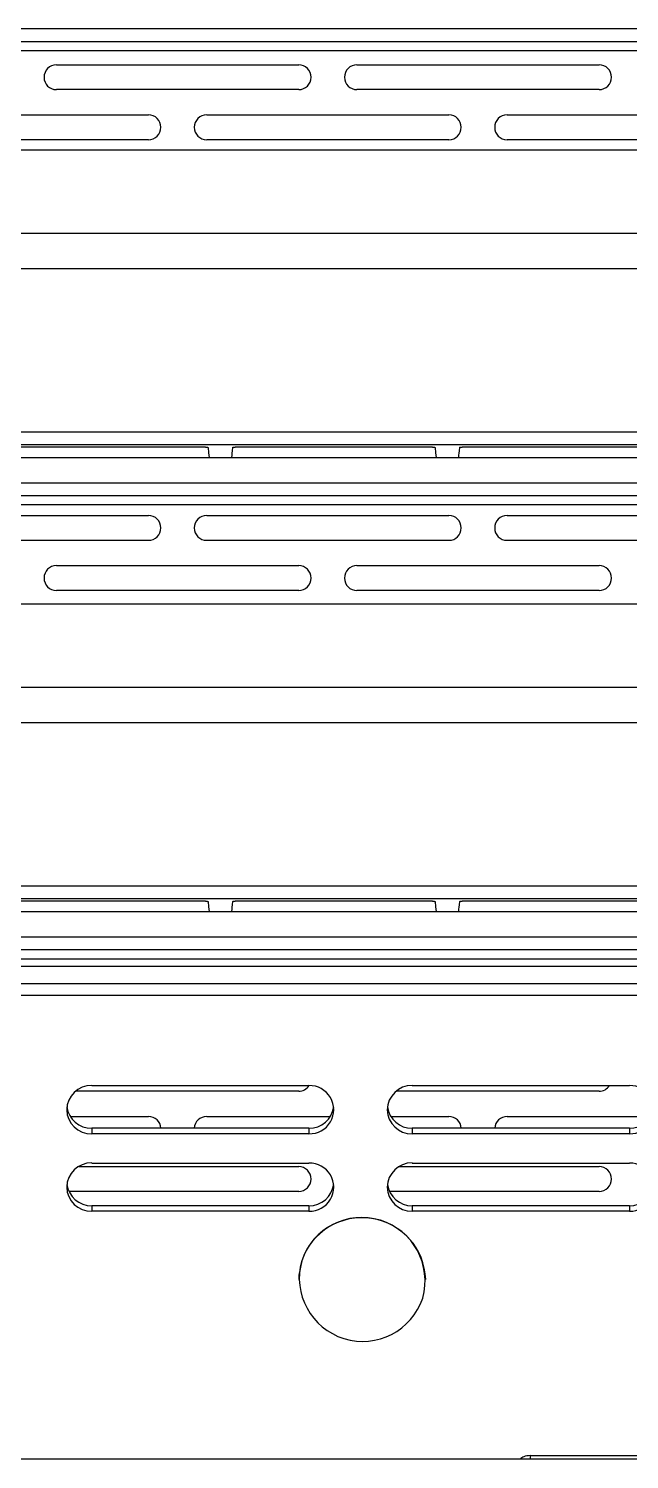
# Model space of a CAD drawing. Header units: millimetres. Extents: x -13464 to 9471, y -517 to 17126.
# Drawn here: x 6451.7 to 6508.8, y -188.4 to -52.3 of the extents above; entities that cross this region are included whole.
import ezdxf

# ---------------------------------------------------------------- set-up
doc = ezdxf.new("R2010")
doc.units = ezdxf.units.MM

msp = doc.modelspace()

# ---------------------------------------------------------------- linework, layer by layer
at = {"color": 7, "linetype": 'Continuous', "lineweight": 25}
for p, q in [((6454.33, -55.78), (6477.37, -55.78)), ((6482.9, -55.78), (6505.94, -55.78)), ((6477.37, -58.14), (6454.33, -58.14)), ((6505.94, -58.14), (6482.9, -58.14)), ((6440.04, -60.54), (6463.08, -60.54)), ((6468.62, -60.54), (6491.65, -60.54)), ((6497.19, -60.54), (6520.23, -60.54)), ((6463.08, -62.91), (6440.04, -62.91)), ((6491.65, -62.91), (6468.62, -62.91)), ((6520.23, -62.91), (6497.19, -62.91)), ((6440.04, -98.64), (6463.08, -98.64)), ((6468.62, -98.64), (6491.65, -98.64)), ((6497.19, -98.64), (6520.23, -98.64)), ((6463.08, -101.01), (6440.04, -101.01)), ((6491.65, -101.01), (6468.62, -101.01)), ((6520.23, -101.01), (6497.19, -101.01)), ((6454.33, -103.41), (6477.37, -103.41)), ((6482.9, -103.41), (6505.94, -103.41)), ((6477.37, -105.77), (6454.33, -105.77)), ((6505.94, -105.77), (6482.9, -105.77)), ((6575.24, -141.52), (6299.83, -141.52)), ((6578.41, -143.17), (6296.65, -143.17)), ((6578.41, -144.3), (6296.65, -144.3)), ((6477.37, -153.39), (6456.16, -153.39)), ((6457.69, -152.86), (6478.34, -152.86)), ((6505.94, -153.39), (6486.64, -153.39)), ((6488.17, -152.86), (6508.82, -152.86)), ((6455.65, -155.79), (6463.08, -155.79)), ((6468.62, -155.79), (6480.38, -155.79)), ((6486.13, -155.79), (6491.65, -155.79)), ((6497.19, -155.79), (6510.86, -155.79)), ((6457.69, -156.92), (6457.69, -157.44)), ((6478.34, -156.92), (6457.69, -156.92)), ((6478.34, -157.44), (6457.69, -157.44)), ((6478.34, -156.92), (6478.34, -157.44)), ((6488.17, -156.92), (6488.17, -157.44)), ((6508.82, -156.92), (6488.17, -156.92)), ((6508.82, -157.44), (6488.17, -157.44)), ((6508.82, -156.92), (6508.82, -157.44)), ((6456.45, -160.56), (6477.37, -160.56)), ((6457.69, -160.22), (6478.34, -160.22)), ((6486.93, -160.56), (6505.94, -160.56)), ((6488.17, -160.22), (6508.82, -160.22)), ((6477.37, -162.92), (6455.52, -162.92)), ((6505.94, -162.92), (6486, -162.92)), ((6457.69, -164.28), (6457.69, -164.8)), ((6478.34, -164.28), (6457.69, -164.28)), ((6478.34, -164.28), (6478.34, -164.8)), ((6488.17, -164.28), (6488.17, -164.8)), ((6508.82, -164.28), (6488.17, -164.28)), ((6508.82, -164.28), (6508.82, -164.8)), ((6478.34, -164.8), (6457.69, -164.8)), ((6508.82, -164.8), (6488.17, -164.8)), ((6477.66, -169.52), (6477.66, -169.51)), ((6477.38, -171.28), (6477.38, -171.29)), ((6489.44, -171.29), (6489.44, -171.28)), ((6747.72, -188.4), (5966.19, -188.4)), ((6499.37, -188.04), (6523.01, -188.04)), ((6499.37, -188.04), (6499.37, -188.4))]:
    msp.add_line(p, q, dxfattribs=at)
at = {"color": 7, "linetype": 'Continuous', "lineweight": 25, "flags": 128}
for points in [[(6468.75, -92.17), (6468.8, -92.69), (6468.84, -93.11)], [(6471.07, -92.17), (6471.04, -92.49), (6471.02, -92.7), (6471, -92.9), (6470.98, -93.11)], [(6490.34, -92.17), (6490.39, -92.69), (6490.43, -93.11)], [(6492.65, -92.17), (6492.62, -92.49), (6492.6, -92.7), (6492.58, -92.9), (6492.56, -93.11)], [(6468.75, -135.35), (6468.8, -135.87), (6468.84, -136.29)], [(6471.07, -135.35), (6471.04, -135.67), (6471.02, -135.88), (6471, -136.08), (6470.98, -136.29)], [(6490.34, -135.35), (6490.39, -135.87), (6490.43, -136.29)], [(6492.65, -135.35), (6492.62, -135.67), (6492.6, -135.88), (6492.58, -136.08), (6492.56, -136.29)], [(6477.66, -169.51), (6477.39, -170.89), (6477.38, -171.28)]]:
    msp.add_lwpolyline(points, dxfattribs=at)
at = {"color": 7, "linetype": 'Continuous', "lineweight": 25}
for centre, radius, start, end in [((6454.33, -56.96), 1.18, 90, 180), ((6477.37, -56.96), 1.18, 270, 90), ((6482.9, -56.96), 1.18, 90, 180), ((6505.94, -56.96), 1.18, 270, 90), ((6454.33, -56.96), 1.18, 180, 270), ((6482.9, -56.96), 1.18, 180, 270), ((6463.08, -61.72), 1.18, 270, 90), ((6468.62, -61.72), 1.18, 90, 180), ((6491.65, -61.72), 1.18, 270, 90), ((6497.19, -61.72), 1.18, 90, 180), ((6468.62, -61.72), 1.18, 180, 270), ((6497.19, -61.72), 1.18, 180, 270), ((6463.08, -99.82), 1.18, 270, 90), ((6468.62, -99.82), 1.18, 90, 180), ((6491.65, -99.82), 1.18, 270, 90), ((6497.19, -99.82), 1.18, 90, 180), ((6468.62, -99.82), 1.18, 180, 270), ((6497.19, -99.82), 1.18, 180, 270), ((6454.33, -104.59), 1.18, 90, 180), ((6477.37, -104.59), 1.18, 270, 90), ((6482.9, -104.59), 1.18, 90, 180), ((6505.94, -104.59), 1.18, 270, 90), ((6454.33, -104.59), 1.18, 180, 270), ((6482.9, -104.59), 1.18, 180, 270), ((6457.65, -155.19), 2.34, 89.0242, 178.9898), ((6477.37, -152.21), 1.18, 270, 326.9196), ((6478.41, -155.15), 2.29, 268.4016, 91.5984), ((6488.13, -155.19), 2.34, 89.0242, 178.9898), ((6505.94, -152.21), 1.18, 270, 326.922), ((6508.89, -155.15), 2.29, 268.4016, 91.5984), ((6457.65, -154.57), 2.34, 187.6558, 270.8955), ((6478.38, -154.57), 2.34, 269.1045, 352.3442), ((6488.13, -154.57), 2.34, 187.6558, 270.8955), ((6508.86, -154.57), 2.34, 269.1045, 352.3442), ((6457.65, -155.11), 2.34, 181.0102, 270.9758), ((6463.08, -156.97), 1.18, 2.71, 90), ((6468.62, -156.97), 1.18, 90, 177.29), ((6488.13, -155.11), 2.34, 181.0102, 270.9758), ((6491.65, -156.97), 1.18, 2.71, 90), ((6497.19, -156.97), 1.18, 90, 177.29), ((6457.65, -162.55), 2.34, 89.0242, 178.9898), ((6477.37, -161.74), 1.18, 270, 90), ((6478.41, -162.51), 2.29, 268.4016, 91.5984), ((6488.13, -162.55), 2.34, 89.0242, 178.9898), ((6505.94, -161.74), 1.18, 270, 90), ((6508.89, -162.51), 2.29, 268.4016, 91.5984), ((6457.65, -162.47), 2.34, 181.0102, 270.9758), ((6457.65, -161.94), 2.34, 187.6558, 270.8955), ((6478.38, -161.94), 2.34, 269.1045, 352.3442), ((6488.13, -162.47), 2.34, 181.0102, 270.9758), ((6488.13, -161.94), 2.34, 187.6558, 270.8955), ((6508.86, -161.94), 2.34, 269.1045, 352.3442), ((6483.37, -171.42), 6.02, 344.179, 161.5826), ((6483.39, -171.48), 6.06, 1.8345, 161.0731), ((6483.45, -171.16), 6.02, 164.179, 341.5826)]:
    msp.add_arc(centre, radius, start, end, dxfattribs=at)
for points, knots in [([(6437.53, -52.34), (6455.49, -52.34), (6491.43, -52.34), (6545.31, -52.34), (6581.16, -52.34), (6599.09, -52.34)], [0, 0, 0, 0, 0.333313, 0.666684, 1, 1, 1, 1]), ([(6596.48, -53.6), (6578.84, -53.6), (6543.57, -53.6), (6490.56, -53.6), (6455.2, -53.6), (6437.53, -53.6)], [0, 0, 0, 0, 0.333333, 0.666667, 1, 1, 1, 1]), ([(6578.15, -54.46), (6562.54, -54.46), (6531.33, -54.46), (6484.44, -54.46), (6453.16, -54.46), (6437.53, -54.46)], [0, 0, 0, 0, 0.3333332, 0.6666656, 1, 1, 1, 1]), ([(6437.53, -63.87), (6450.06, -63.87), (6475.13, -63.87), (6510.04, -63.87), (6542.25, -63.87), (6561.92, -63.87), (6571.75, -63.87)], [0, 0, 0, 0, 0.279962, 0.559977, 0.779997, 1, 1, 1, 1]), ([(6437.53, -71.78), (6451.2, -71.78), (6478.53, -71.78), (6516.59, -71.78), (6551.71, -71.78), (6573.14, -71.78), (6583.86, -71.78)], [0, 0, 0, 0, 0.279994, 0.559975, 0.779982, 1, 1, 1, 1]), ([(6584.04, -75.18), (6567.78, -75.18), (6535.26, -75.18), (6486.4, -75.18), (6453.82, -75.18), (6437.53, -75.18)], [0, 0, 0, 0, 0.333352, 0.666673, 1, 1, 1, 1]), ([(6437.53, -90.67), (6453.82, -90.67), (6486.4, -90.67), (6535.25, -90.67), (6567.78, -90.67), (6584.04, -90.67)], [0, 0, 0, 0, 0.333303, 0.666666, 1, 1, 1, 1]), ([(6583.96, -91.93), (6567.7, -91.93), (6535.2, -91.93), (6486.38, -91.93), (6453.81, -91.93), (6437.53, -91.93)], [0, 0, 0, 0, 0.333333, 0.666666, 1, 1, 1, 1]), ([(6468.5, -92.14), (6465, -92.14), (6458.74, -92.14), (6452.49, -92.14), (6449.74, -92.14)], [0, 0, 0, 0, 0.5600154, 1, 1, 1, 1]), ([(6468.5, -92.14), (6468.53, -92.14), (6468.6, -92.15), (6468.68, -92.15), (6468.72, -92.16), (6468.74, -92.16), (6468.75, -92.16), (6468.75, -92.17)], [0, 0, 0, 0, 0.242834, 0.498979, 0.711607, 0.846433, 1, 1, 1, 1]), ([(6471.07, -92.17), (6471.07, -92.16), (6471.08, -92.16), (6471.1, -92.16), (6471.14, -92.15), (6471.19, -92.15), (6471.25, -92.14), (6471.3, -92.14), (6471.33, -92.14)], [0, 0, 0, 0, 0.155741, 0.291117, 0.499953, 0.630564, 0.757611, 1, 1, 1, 1]), ([(6490.09, -92.14), (6486.59, -92.14), (6480.34, -92.14), (6474.08, -92.14), (6471.33, -92.14)], [0, 0, 0, 0, 0.56001, 1, 1, 1, 1]), ([(6490.09, -92.14), (6490.12, -92.14), (6490.19, -92.15), (6490.27, -92.15), (6490.31, -92.16), (6490.33, -92.16), (6490.34, -92.16), (6490.34, -92.17)], [0, 0, 0, 0, 0.2429363, 0.498999, 0.7126407, 0.8472052, 1, 1, 1, 1]), ([(6492.65, -92.17), (6492.65, -92.16), (6492.66, -92.16), (6492.68, -92.16), (6492.72, -92.15), (6492.77, -92.15), (6492.83, -92.14), (6492.88, -92.14), (6492.91, -92.14)], [0, 0, 0, 0, 0.156634, 0.292311, 0.499962, 0.630647, 0.75772, 1, 1, 1, 1]), ([(6511.68, -92.14), (6508.18, -92.14), (6501.92, -92.14), (6495.67, -92.14), (6492.91, -92.14)], [0, 0, 0, 0, 0.560004, 1, 1, 1, 1]), ([(6449.39, -93.11), (6453.02, -93.11), (6459.51, -93.11), (6465.99, -93.11), (6468.84, -93.11)], [0, 0, 0, 0, 0.559984, 1, 1, 1, 1]), ([(6468.84, -93.11), (6469.24, -93.11), (6469.95, -93.11), (6470.66, -93.11), (6470.98, -93.11)], [0, 0, 0, 0, 0.559999, 1, 1, 1, 1]), ([(6470.98, -93.11), (6474.61, -93.11), (6481.09, -93.11), (6487.58, -93.11), (6490.43, -93.11)], [0, 0, 0, 0, 0.55999, 1, 1, 1, 1]), ([(6490.43, -93.11), (6490.83, -93.11), (6491.54, -93.11), (6492.25, -93.11), (6492.56, -93.11)], [0, 0, 0, 0, 0.559999, 1, 1, 1, 1]), ([(6492.56, -93.11), (6496.19, -93.11), (6502.68, -93.11), (6509.16, -93.11), (6512.02, -93.11)], [0, 0, 0, 0, 0.559995, 1, 1, 1, 1]), ([(6437.53, -95.52), (6455.49, -95.52), (6491.43, -95.52), (6545.31, -95.52), (6581.16, -95.52), (6599.09, -95.52)], [0, 0, 0, 0, 0.333313, 0.666684, 1, 1, 1, 1]), ([(6596.48, -96.78), (6578.84, -96.78), (6543.57, -96.78), (6490.56, -96.78), (6455.2, -96.78), (6437.53, -96.78)], [0, 0, 0, 0, 0.333333, 0.666667, 1, 1, 1, 1]), ([(6578.15, -97.64), (6562.54, -97.64), (6531.33, -97.64), (6484.44, -97.64), (6453.16, -97.64), (6437.53, -97.64)], [0, 0, 0, 0, 0.3333332, 0.6666656, 1, 1, 1, 1]), ([(6437.53, -107.05), (6450.06, -107.05), (6475.13, -107.05), (6510.04, -107.05), (6542.25, -107.05), (6561.92, -107.05), (6571.75, -107.05)], [0, 0, 0, 0, 0.279962, 0.559977, 0.779997, 1, 1, 1, 1]), ([(6437.53, -114.96), (6451.2, -114.96), (6478.53, -114.96), (6516.59, -114.96), (6551.71, -114.96), (6573.14, -114.96), (6583.86, -114.96)], [0, 0, 0, 0, 0.279994, 0.559975, 0.779982, 1, 1, 1, 1]), ([(6584.04, -118.36), (6567.78, -118.36), (6535.26, -118.36), (6486.4, -118.36), (6453.82, -118.36), (6437.53, -118.36)], [0, 0, 0, 0, 0.3333523, 0.6666726, 1, 1, 1, 1]), ([(6437.53, -133.85), (6453.82, -133.85), (6486.4, -133.85), (6535.25, -133.85), (6567.78, -133.85), (6584.04, -133.85)], [0, 0, 0, 0, 0.333303, 0.666666, 1, 1, 1, 1]), ([(6583.96, -135.11), (6567.7, -135.11), (6535.2, -135.11), (6486.38, -135.11), (6453.81, -135.11), (6437.53, -135.11)], [0, 0, 0, 0, 0.3333332, 0.6666656, 1, 1, 1, 1]), ([(6468.5, -135.32), (6465, -135.32), (6458.74, -135.32), (6452.49, -135.32), (6449.74, -135.32)], [0, 0, 0, 0, 0.5600154, 1, 1, 1, 1]), ([(6468.5, -135.32), (6468.53, -135.32), (6468.6, -135.33), (6468.68, -135.33), (6468.72, -135.34), (6468.74, -135.34), (6468.75, -135.34), (6468.75, -135.35)], [0, 0, 0, 0, 0.242834, 0.498979, 0.711607, 0.846433, 1, 1, 1, 1]), ([(6471.07, -135.35), (6471.07, -135.34), (6471.08, -135.34), (6471.1, -135.34), (6471.14, -135.33), (6471.19, -135.33), (6471.25, -135.32), (6471.3, -135.32), (6471.33, -135.32)], [0, 0, 0, 0, 0.155741, 0.291117, 0.499953, 0.630564, 0.757611, 1, 1, 1, 1]), ([(6490.09, -135.32), (6486.59, -135.32), (6480.34, -135.32), (6474.08, -135.32), (6471.33, -135.32)], [0, 0, 0, 0, 0.56001, 1, 1, 1, 1]), ([(6490.09, -135.32), (6490.12, -135.32), (6490.19, -135.33), (6490.27, -135.33), (6490.31, -135.34), (6490.33, -135.34), (6490.34, -135.34), (6490.34, -135.35)], [0, 0, 0, 0, 0.2429363, 0.498999, 0.7126407, 0.8472052, 1, 1, 1, 1]), ([(6492.65, -135.35), (6492.65, -135.34), (6492.66, -135.34), (6492.68, -135.34), (6492.72, -135.33), (6492.77, -135.33), (6492.83, -135.32), (6492.88, -135.32), (6492.91, -135.32)], [0, 0, 0, 0, 0.156634, 0.292311, 0.499962, 0.630647, 0.75772, 1, 1, 1, 1]), ([(6511.68, -135.32), (6508.18, -135.32), (6501.92, -135.32), (6495.67, -135.32), (6492.91, -135.32)], [0, 0, 0, 0, 0.560004, 1, 1, 1, 1]), ([(6449.39, -136.29), (6453.02, -136.29), (6459.51, -136.29), (6465.99, -136.29), (6468.84, -136.29)], [0, 0, 0, 0, 0.559984, 1, 1, 1, 1]), ([(6468.84, -136.29), (6469.24, -136.29), (6469.95, -136.29), (6470.66, -136.29), (6470.98, -136.29)], [0, 0, 0, 0, 0.559999, 1, 1, 1, 1]), ([(6470.98, -136.29), (6474.61, -136.29), (6481.09, -136.29), (6487.58, -136.29), (6490.43, -136.29)], [0, 0, 0, 0, 0.55999, 1, 1, 1, 1]), ([(6490.43, -136.29), (6490.83, -136.29), (6491.54, -136.29), (6492.25, -136.29), (6492.56, -136.29)], [0, 0, 0, 0, 0.559999, 1, 1, 1, 1]), ([(6492.56, -136.29), (6496.19, -136.29), (6502.68, -136.29), (6509.16, -136.29), (6512.02, -136.29)], [0, 0, 0, 0, 0.559995, 1, 1, 1, 1]), ([(6437.53, -138.7), (6455.51, -138.7), (6491.48, -138.7), (6545.4, -138.7), (6581.28, -138.7), (6599.22, -138.7)], [0, 0, 0, 0, 0.333314, 0.666684, 1, 1, 1, 1]), ([(6586.13, -139.96), (6569.64, -139.96), (6536.65, -139.96), (6487.1, -139.96), (6454.05, -139.96), (6437.53, -139.96)], [0, 0, 0, 0, 0.333332, 0.666668, 1, 1, 1, 1]), ([(6578.15, -140.82), (6562.54, -140.82), (6531.33, -140.82), (6484.44, -140.82), (6453.16, -140.82), (6437.53, -140.82)], [0, 0, 0, 0, 0.3333332, 0.6666656, 1, 1, 1, 1]), ([(6499.37, -188.04), (6499.17, -188.06), (6498.81, -188.09), (6498.54, -188.31), (6498.42, -188.4)], [0, 0, 0, 0, 0.574291, 1, 1, 1, 1])]:
    msp.add_open_spline(points, degree=3, knots=knots, dxfattribs=at)

doc.saveas('drawing.dxf')
